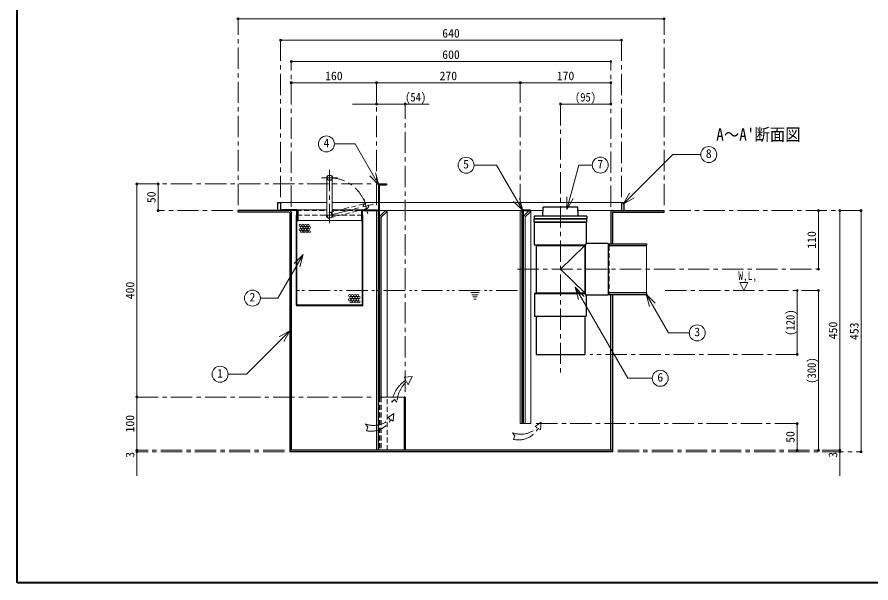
# Model space of a CAD drawing. Units: millimetres at full size, sheet at 1:8. Extents: x -1701 to 1539, y -1061 to 1187.
# Drawn here: x -1701 to -97, y -1061 to 2 of the extents above; entities that cross this region are included whole.
import ezdxf
from ezdxf.enums import TextEntityAlignment as Align

# ---------------------------------------------------------------- set-up
doc = ezdxf.new("R2010")
doc.units = ezdxf.units.MM
doc.header["$LTSCALE"] = 8
doc.header["$PDMODE"] = 32
doc.header["$PDSIZE"] = 4
for name, pattern in [('CHAIN1', [8, 5, -1, 1, -1]), ('DASHED1', [1.8, 1.2, -0.6]), ('DOUBLE_CHAIN1', [8.8, 5, -1, 0.6, -0.6, 0.6, -1])]:
    doc.linetypes.add(name, pattern=pattern)
doc.layers.add('0-6_補助線', color=4, linetype='Continuous', lineweight=9)
doc.styles.add('ＭＳ ゴシック', font='')
doc.styles.get('ＭＳ ゴシック').set_extended_font_data('MS Gothic')

msp = doc.modelspace()

# ---------------------------------------------------------------- linework, layer by layer
at = {"layer": '0-6_補助線', "color": 1, "lineweight": 40}
for p, q in [((-1700.972, -1060.763), (-1700.972, 1187.237)), ((1539.028, -1060.763), (-1700.972, -1060.763))]:
    msp.add_line(p, q, dxfattribs=at)
at = {"layer": '0-6_補助線', "linetype": 'CHAIN1'}
for p, q in [((-1285.972, -351.763), (-1285.972, -1.763)), ((-485.972, -351.763), (-485.972, -1.763)), ((-1205.972, -336.763), (-1205.972, -41.763)), ((-565.972, -336.763), (-565.972, -41.763)), ((-1185.972, -354.763), (-1185.972, -81.763)), ((-585.972, -354.763), (-585.972, -81.763)), ((-1025.972, -351.763), (-1025.972, -121.763)), ((-755.972, -351.763), (-755.972, -121.763)), ((-972.222, -701.763), (-972.222, -161.763)), ((-680.472, -161.763), (-680.472, -666.763)), ((-1113.972, -285.263), (-1113.972, -385.263)), ((-1128.972, -300.263), (-1098.972, -300.263)), ((-1475.972, -311.763), (-1030.722, -311.763)), ((-1113.972, -370.263), (-1031.454, -349.875)), ((-1042.418, -368.035), (-1049.614, -338.911)), ((-1295.972, -361.763), (-1435.972, -361.763)), ((-475.972, -361.763), (-115.972, -361.763)), ((-1128.972, -370.263), (-1098.972, -370.263)), ((-760.972, -471.763), (-195.972, -471.763)), ((-483.972, -511.763), (-195.972, -511.763)), ((-235.972, -631.763), (-624.972, -631.763)), ((-1475.972, -711.763), (-1032.222, -711.763)), ((-725.972, -761.763), (-235.972, -761.763)), ((-1198.972, -811.763), (-1475.972, -811.763)), ((-1198.972, -814.763), (-1475.972, -814.763)), ((-572.972, -811.763), (-155.972, -811.763)), ((-572.972, -814.763), (-115.972, -814.763))]:
    msp.add_line(p, q, dxfattribs=at)
at = {"layer": '0-6_補助線'}
for p, q in [((-1285.972, -1.763), (-485.972, -1.763)), ((-565.972, -41.763), (-1205.972, -41.763)), ((-1185.972, -81.763), (-585.972, -81.763)), ((-1025.972, -121.763), (-1185.972, -121.763)), ((-755.972, -121.763), (-1025.972, -121.763)), ((-585.972, -121.763), (-755.972, -121.763)), ((-927.222, -161.763), (-1070.972, -161.763)), ((-680.472, -161.763), (-585.972, -161.763)), ((-1475.972, -311.763), (-1475.972, -711.763)), ((-1435.972, -361.763), (-1435.972, -311.763)), ((-1205.972, -346.763), (-1118.972, -346.763)), ((-1108.972, -346.763), (-1022.222, -346.763)), ((-1020.722, -346.763), (-565.972, -346.763)), ((-1175.472, -360.263), (-1118.972, -360.263)), ((-1108.972, -360.263), (-1052.472, -360.263)), ((-1022.972, -361.763), (-1022.222, -361.763)), ((-1020.722, -361.763), (-755.972, -361.763)), ((-1005.972, -711.763), (-1005.972, -361.763)), ((-752.972, -361.763), (-752.222, -361.763)), ((-737.222, -361.763), (-713.164, -361.763)), ((-735.972, -761.763), (-735.972, -361.763)), ((-582.972, -361.763), (-647.781, -361.763)), ((-195.972, -361.763), (-195.972, -471.763)), ((-155.972, -811.763), (-155.972, -361.763)), ((-115.972, -361.763), (-115.972, -814.763)), ((-1173.972, -380.263), (-1053.972, -380.263)), ((-235.972, -631.763), (-235.972, -511.763)), ((-195.972, -511.763), (-195.972, -811.763)), ((-1475.972, -711.763), (-1475.972, -811.763)), ((-752.972, -761.763), (-752.222, -761.763)), ((-750.722, -761.763), (-749.972, -761.763)), ((-746.972, -761.763), (-735.972, -761.763)), ((-235.972, -761.763), (-235.972, -811.763)), ((-1475.972, -859.763), (-1475.972, -811.763)), ((-155.972, -859.763), (-155.972, -811.763))]:
    msp.add_line(p, q, dxfattribs=at)
at = {"layer": '0-6_補助線', "color": 7, "lineweight": 18}
for p, q in [((-1104.973, -236.694), (-1066.035, -236.694)), ((-1021.537, -313.767), (-1066.035, -236.694)), ((-562.728, -349.535), (-469.74, -256.547)), ((-416.986, -256.547), (-469.74, -256.547)), ((-668.414, -359.876), (-646.007, -276.251)), ((-620.693, -276.251), (-646.007, -276.251)), ((-1118.972, -300.263), (-1118.972, -370.263)), ((-1108.972, -300.263), (-1108.972, -370.263)), ((-1021.537, -313.767), (-1038.508, -296.796)), ((-1021.537, -313.767), (-1027.749, -290.585)), ((-668.414, -359.876), (-668.414, -335.876)), ((-562.728, -349.535), (-550.728, -328.751)), ((-751.448, -361.866), (-768.418, -344.895)), ((-751.448, -361.866), (-757.659, -338.684)), ((-668.414, -359.876), (-656.414, -339.092)), ((-562.728, -349.535), (-541.943, -337.535)), ((-1025.972, -811.763), (-1025.972, -361.763)), ((-1023.972, -361.763), (-1022.972, -361.763)), ((-1022.972, -811.763), (-1022.972, -361.763)), ((-1019.094, -371.885), (-1008.972, -361.763)), ((-1016.533, -373.567), (-1006.851, -363.885)), ((-1008.972, -361.763), (-1006.851, -363.885)), ((-752.972, -761.763), (-752.972, -361.763)), ((-749.094, -371.885), (-738.972, -361.763)), ((-746.533, -373.567), (-736.851, -363.885)), ((-738.972, -361.763), (-736.851, -363.885)), ((-1019.972, -374.006), (-1019.972, -711.763)), ((-1016.972, -374.627), (-1016.972, -711.763)), ((-749.972, -374.006), (-749.972, -761.763)), ((-746.972, -374.627), (-746.972, -761.763)), ((-518.972, -427.263), (-518.972, -516.263)), ((-1163.88, -444.223), (-1180.851, -461.194)), ((-1163.88, -444.223), (-1170.092, -467.406)), ((-343.472, -496.763), (-335.972, -511.763)), ((-343.472, -496.763), (-328.472, -496.763)), ((-335.972, -511.763), (-328.472, -496.763)), ((-652.934, -505.772), (-635.963, -522.743)), ((-652.934, -505.772), (-646.722, -528.954)), ((-652.934, -505.772), (-554.288, -676.632)), ((-519.406, -518.548), (-502.435, -535.519)), ((-519.406, -518.548), (-513.194, -541.73)), ((-519.406, -518.548), (-477.324, -591.435)), ((-1187.977, -586.847), (-1208.762, -598.847)), ((-1187.977, -586.847), (-1199.977, -607.632)), ((-438.613, -591.435), (-477.324, -591.435)), ((-508.081, -676.632), (-554.288, -676.632)), ((-1022.222, -711.763), (-1022.222, -811.763)), ((-1020.722, -711.763), (-973.722, -711.763)), ((-752.972, -761.763), (-755.972, -761.763)), ((-746.972, -761.763), (-749.972, -761.763))]:
    msp.add_line(p, q, dxfattribs=at)
at = {"layer": '0-6_補助線', "color": 5, "lineweight": 25}
for p, q in [((-1022.222, -313.263), (-1022.222, -711.763)), ((-1020.722, -311.763), (-1007.222, -311.763)), ((-1020.722, -314.013), (-1020.722, -711.763)), ((-1019.972, -313.263), (-1007.222, -313.263)), ((-1007.222, -311.763), (-1007.222, -313.263)), ((-1210.972, -361.763), (-1210.972, -346.763)), ((-1210.972, -346.763), (-1205.972, -346.763)), ((-1205.972, -346.763), (-1205.972, -361.763)), ((-565.972, -346.763), (-565.972, -361.763)), ((-565.972, -346.763), (-560.972, -346.763)), ((-560.972, -361.763), (-560.972, -346.763)), ((-1285.972, -364.763), (-1285.972, -361.763)), ((-1176.222, -361.763), (-1285.972, -361.763)), ((-1190.472, -364.763), (-1285.972, -364.763)), ((-1203.972, -360.263), (-1203.972, -361.763)), ((-1175.472, -360.263), (-1203.972, -360.263)), ((-1188.972, -366.263), (-1188.972, -814.763)), ((-1185.972, -364.763), (-1185.972, -811.763)), ((-1175.472, -538.763), (-1175.472, -362.513)), ((-1173.972, -361.763), (-1173.972, -380.263)), ((-1053.972, -361.763), (-1053.972, -380.263)), ((-1052.472, -360.263), (-1023.972, -360.263)), ((-1052.472, -538.763), (-1052.472, -362.513)), ((-1051.722, -361.763), (-1023.972, -361.763)), ((-1023.972, -361.763), (-1023.972, -360.263)), ((-752.222, -361.763), (-752.222, -761.763)), ((-750.722, -360.263), (-737.222, -360.263)), ((-750.722, -362.513), (-750.722, -761.763)), ((-749.972, -361.763), (-737.222, -361.763)), ((-737.222, -360.263), (-737.222, -361.763)), ((-713.472, -372.263), (-712.972, -355.263)), ((-647.972, -355.263), (-712.972, -355.263)), ((-647.472, -372.263), (-647.972, -355.263)), ((-585.972, -364.763), (-585.972, -424.263)), ((-582.972, -361.763), (-485.972, -361.763)), ((-582.972, -366.263), (-582.972, -424.263)), ((-581.472, -364.763), (-485.972, -364.763)), ((-485.972, -364.763), (-485.972, -361.763)), ((-1176.472, -370.263), (-1175.472, -370.263)), ((-1176.472, -539.263), (-1176.472, -370.263)), ((-1175.472, -380.263), (-1173.972, -380.263)), ((-1053.972, -380.263), (-1052.472, -380.263)), ((-1052.472, -370.263), (-1051.472, -370.263)), ((-1051.472, -539.263), (-1051.472, -370.263)), ((-729.972, -372.263), (-729.972, -376.763)), ((-630.972, -372.263), (-729.972, -372.263)), ((-729.972, -376.763), (-630.972, -376.763)), ((-729.972, -382.763), (-630.972, -382.763)), ((-728.972, -383.263), (-631.972, -383.263)), ((-728.972, -426.263), (-728.972, -383.263)), ((-631.972, -383.263), (-631.972, -423.263)), ((-630.972, -372.263), (-630.972, -376.763)), ((-630.972, -382.763), (-630.972, -377.263)), ((-728.972, -426.263), (-633.972, -426.263)), ((-725.972, -427.263), (-728.972, -426.263)), ((-725.972, -427.263), (-634.972, -427.263)), ((-725.972, -427.263), (-725.972, -516.263)), ((-634.972, -427.263), (-633.972, -426.263)), ((-634.972, -427.263), (-634.972, -516.263)), ((-631.972, -423.263), (-633.972, -426.263)), ((-633.972, -426.263), (-633.972, -517.263)), ((-590.972, -423.263), (-631.972, -423.263)), ((-590.972, -423.263), (-590.972, -520.263)), ((-590.972, -427.263), (-518.972, -427.263)), ((-588.972, -424.263), (-518.972, -424.263)), ((-588.972, -424.263), (-588.972, -427.263)), ((-518.972, -424.263), (-518.972, -427.263)), ((-725.972, -516.263), (-728.972, -517.263)), ((-728.972, -517.263), (-633.972, -517.263)), ((-728.972, -517.263), (-728.972, -560.263)), ((-725.972, -516.263), (-634.972, -516.263)), ((-634.972, -516.263), (-633.972, -517.263)), ((-631.972, -520.263), (-633.972, -517.263)), ((-631.972, -520.263), (-631.972, -560.263)), ((-590.972, -520.263), (-631.972, -520.263)), ((-518.972, -516.263), (-590.972, -516.263)), ((-588.972, -516.263), (-588.972, -519.263)), ((-588.972, -519.263), (-518.972, -519.263)), ((-585.972, -811.763), (-585.972, -519.263)), ((-582.972, -519.263), (-582.972, -814.763)), ((-518.972, -516.263), (-518.972, -519.263)), ((-1052.472, -540.263), (-1175.472, -540.263)), ((-1052.972, -539.263), (-1174.972, -539.263)), ((-728.972, -560.263), (-631.972, -560.263)), ((-634.972, -560.263), (-634.972, -631.763)), ((-1020.722, -711.763), (-1022.222, -711.763)), ((-973.722, -711.763), (-973.722, -811.763)), ((-972.222, -711.763), (-973.722, -711.763)), ((-972.222, -711.763), (-972.222, -811.763)), ((-750.722, -761.763), (-752.222, -761.763)), ((-582.972, -811.763), (-1188.972, -811.763)), ((-582.972, -814.763), (-1188.972, -814.763))]:
    msp.add_line(p, q, dxfattribs=at)
at = {"layer": '0-6_補助線', "linetype": 'DASHED1'}
for p, q in [((-1115.172, -365.409), (-1047.215, -348.619)), ((-1176.222, -361.763), (-1118.972, -361.763)), ((-1112.773, -375.117), (-1044.817, -358.327)), ((-1108.972, -361.763), (-1051.722, -361.763)), ((-1175.472, -370.263), (-1128.972, -370.263)), ((-1052.472, -370.263), (-1098.972, -370.263)), ((-588.972, -427.263), (-588.972, -516.263)), ((-1020.722, -711.763), (-1020.722, -811.763)), ((-1019.972, -711.763), (-1019.972, -811.763)), ((-1016.972, -711.763), (-1016.972, -811.763)), ((-1005.972, -811.763), (-1005.972, -711.763))]:
    msp.add_line(p, q, dxfattribs=at)
at = {"layer": '0-6_補助線', "linetype": 'DOUBLE_CHAIN1'}
for p, q in [((-760.972, -511.763), (-1175.972, -511.763)), ((-832.972, -515.763), (-848.972, -515.763)), ((-834.972, -519.763), (-846.972, -519.763)), ((-836.972, -523.763), (-844.972, -523.763)), ((-838.972, -527.763), (-842.972, -527.763)), ((-971.041, -679.983), (-974.091, -674.233)), ((-969.371, -682.767), (-966.508, -688.945)), ((-1004.337, -750.381), (-993.16, -742.743)), ((-1004.337, -750.381), (-1000.868, -752.783)), ((-994.65, -757.087), (-993.16, -742.743)), ((-998.827, -754.196), (-994.65, -757.087)), ((-727.9, -766.857), (-716.723, -759.22)), ((-727.9, -766.857), (-724.431, -769.259)), ((-718.213, -773.564), (-716.723, -759.22)), ((-722.39, -770.672), (-718.213, -773.564))]:
    msp.add_line(p, q, dxfattribs=at)
at = {"layer": '0-6_補助線', "color": 7, "lineweight": 18}
for points in [[(-751.448, -361.866), (-800.71, -276.541), (-842.795, -276.541)], [(-755.972, -761.763), (-755.972, -361.763), (-752.972, -361.763)], [(-1163.88, -444.223), (-1211.161, -526.116), (-1243.933, -526.116)], [(-1187.977, -586.847), (-1270.183, -669.053), (-1304.742, -669.053)]]:
    msp.add_lwpolyline(points, dxfattribs=at)
at = {"layer": '0-6_補助線', "color": 5, "lineweight": 25}
for points in [[(-729.972, -382.763), (-729.972, -377.263), (-630.972, -377.263)], [(-725.972, -560.263), (-725.972, -631.763), (-634.972, -631.763)]]:
    msp.add_lwpolyline(points, dxfattribs=at)
at = {"layer": '0-6_補助線'}
msp.add_lwpolyline([(-634.972, -427.263), (-680.472, -471.763), (-634.972, -516.263)], dxfattribs=at)
at = {"layer": '0-6_補助線', "linetype": 'DOUBLE_CHAIN1'}
for points in [[(-974.091, -674.233), (-958.925, -673.327), (-966.508, -688.945)], [(-997.445, -721.413), (-992.324, -716.412), (-987.572, -721.693)], [(-1046.733, -762.313), (-1042.46, -768.175), (-1044.893, -774.99)], [(-770.296, -778.789), (-766.023, -784.651), (-768.456, -791.467)]]:
    msp.add_lwpolyline(points, dxfattribs=at)
at = {"layer": '0-6_補助線', "color": 7, "lineweight": 18}
for centre in [(-1119.973, -236.694), (-401.986, -256.547), (-857.795, -276.541), (-605.693, -276.251), (-1258.933, -526.116), (-423.613, -591.435), (-1319.742, -669.053), (-493.081, -676.632)]:
    msp.add_circle(centre, 15, dxfattribs=at)
at = {"layer": '0-6_補助線', "color": 5, "lineweight": 25}
msp.add_circle((-1113.972, -300.263), 5, dxfattribs=at)
at = {"layer": '0-6_補助線', "linetype": 'DASHED1'}
msp.add_circle((-1046.016, -353.473), 5, dxfattribs=at)
at = {"layer": '0-6_補助線'}
for centre in [(-1169.332, -389.519), (-1169.332, -397.519), (-1166.832, -393.519), (-1166.832, -401.519), (-1164.332, -389.519), (-1164.332, -397.519), (-1161.832, -393.519), (-1161.832, -401.519), (-1159.332, -389.519), (-1159.332, -397.519), (-1156.832, -393.519), (-1156.832, -401.519), (-1154.332, -389.519), (-1154.332, -397.519), (-1151.832, -393.519), (-1151.832, -401.519), (-1076.335, -521.067), (-1076.335, -529.067), (-1073.835, -525.067), (-1071.335, -521.067), (-1071.335, -529.067), (-1068.835, -525.067), (-1066.335, -521.067), (-1066.335, -529.067), (-1063.835, -525.067), (-1061.335, -521.067), (-1061.335, -529.067), (-1058.835, -525.067), (-1073.835, -533.067), (-1068.835, -533.067), (-1063.835, -533.067), (-1058.835, -533.067)]:
    msp.add_circle(centre, 2, dxfattribs=at)
at = {"layer": '0-6_補助線', "linetype": 'CHAIN1'}
msp.add_arc((-1113.972, -370.263), 70, 13.87872, 90, dxfattribs=at)
at = {"layer": '0-6_補助線', "color": 5, "lineweight": 25}
for centre, radius, start, end in [((-1020.722, -313.263), 1.5, 90, 180), ((-1019.972, -314.013), 0.75, 90, 180), ((-1190.472, -366.263), 1.5, 0, 90), ((-1188.972, -364.763), 3, 0, 90), ((-1176.222, -362.513), 0.75, 0, 90), ((-1175.472, -361.763), 1.5, 0, 90), ((-1052.472, -361.763), 1.5, 90, 180), ((-1051.722, -362.513), 0.75, 90, 180), ((-750.722, -361.763), 1.5, 90, 180), ((-749.972, -362.513), 0.75, 90, 180), ((-582.972, -364.763), 3, 90, 180), ((-581.472, -366.263), 1.5, 90, 180), ((-1175.472, -539.263), 1, 180, 270), ((-1174.972, -538.763), 0.5, 180, 270), ((-1052.972, -538.763), 0.5, 270, 0), ((-1052.472, -539.263), 1, 270, 0)]:
    msp.add_arc(centre, radius, start, end, dxfattribs=at)
at = {"layer": '0-6_補助線', "linetype": 'DASHED1'}
for radius, start, end in [(5, 0, 180), (6, 180, 0)]:
    msp.add_arc((-1113.972, -370.263), radius, start, end, dxfattribs=at)
at = {"layer": '0-6_補助線', "color": 7, "lineweight": 18}
for centre, radius, start, end in [((-1113.972, -370.263), 5, 180, 0), ((-1016.972, -374.006), 3, 135, 180), ((-1015.472, -374.627), 1.5, 135, 180), ((-746.972, -374.006), 3, 135, 180), ((-745.472, -374.627), 1.5, 135, 180)]:
    msp.add_arc(centre, radius, start, end, dxfattribs=at)
at = {"layer": '0-6_補助線', "linetype": 'DOUBLE_CHAIN1'}
for centre, radius, start, end in [((-936.617, -731.051), 61.587, 123.98307, 170.99646), ((-931.317, -724.278), 56.314, 132.51176, 177.36854), ((-1031.32, -721.36), 43.758, 249.37581, 314.10079), ((-1036.053, -733.151), 42.763, 258.06872, 330.51954), ((-754.883, -737.836), 43.758, 249.37581, 314.10079), ((-759.616, -749.628), 42.763, 258.06872, 330.51954)]:
    msp.add_arc(centre, radius, start, end, dxfattribs=at)
at = {"layer": '0-6_補助線', "color": 1}
for p in [(-1285.972, -1.763), (-485.972, -1.763), (-1205.972, -41.763), (-565.972, -41.763), (-1185.972, -81.763), (-585.972, -81.763), (-1185.972, -121.763), (-1025.972, -121.763), (-755.972, -121.763), (-585.972, -121.763), (-1025.972, -161.763), (-972.222, -161.763), (-680.472, -161.763), (-585.972, -161.763), (-1475.972, -311.763), (-1435.972, -311.763), (-1435.972, -361.763), (-195.972, -361.763), (-155.972, -361.763), (-115.972, -361.763), (-195.972, -471.763), (-235.972, -511.763), (-195.972, -511.763), (-235.972, -631.763), (-1475.972, -711.763), (-235.972, -761.763), (-1475.972, -811.763), (-1475.972, -814.763), (-235.972, -811.763), (-195.972, -811.763), (-155.972, -811.763), (-155.972, -814.763), (-115.972, -814.763)]:
    msp.add_point(p, dxfattribs=at)

# ---------------------------------------------------------------- texts
at = {"layer": '0-6_補助線', "color": 7, "style": 'ＭＳ ゴシック'}
for s, p in [('640', (-902.472, -41.763)), ('600', (-902.472, -81.763)), ('160', (-1122.472, -121.763)), ('270', (-907.472, -121.763)), ('170', (-687.472, -121.763)), ('4', (-1125.473, -247.694)), ('8', (-407.486, -267.547)), ('5', (-863.295, -287.541)), ('7', (-611.193, -287.251)), ('2', (-1264.433, -537.116)), ('3', (-429.113, -602.435)), ('1', (-1325.242, -680.053)), ('6', (-498.581, -687.632))]:
    msp.add_text(s, height=16.13, dxfattribs=at).set_placement(p, align=Align.BOTTOM_LEFT)
for s, height, width, p in [('(54)', 16.13, 0.9, (-972.222, -161.763)), ('(95)', 16.13, 0.9, (-653.222, -161.763)), ("A～A'断面図", 23.46, 0.9, (-387.972, -237.763)), ('W,L,', 16.13, 0.8, (-346.472, -496.763))]:
    msp.add_text(s, height=height, dxfattribs=dict(at, width=width)).set_placement(p, align=Align.BOTTOM_LEFT)
for s, p in [('50', (-1435.972, -347.763)), ('110', (-195.972, -433.263)), ('400', (-1475.972, -528.263)), ('450', (-155.972, -603.263)), ('453', (-115.972, -604.763)), ('100', (-1475.972, -778.263)), ('50', (-235.972, -797.763)), ('3', (-1475.972, -825.763)), ('3', (-155.972, -825.763))]:
    msp.add_text(s, height=16.13, rotation=90, dxfattribs=at).set_placement(p, align=Align.BOTTOM_LEFT)
at = {"layer": '0-6_補助線', "color": 7, "style": 'ＭＳ ゴシック', "width": 0.9}
for s, p in [('(120)', (-235.972, -596.763)), ('(300)', (-195.972, -686.763))]:
    msp.add_text(s, height=16.13, rotation=90, dxfattribs=at).set_placement(p, align=Align.BOTTOM_LEFT)

doc.saveas('drawing.dxf')
